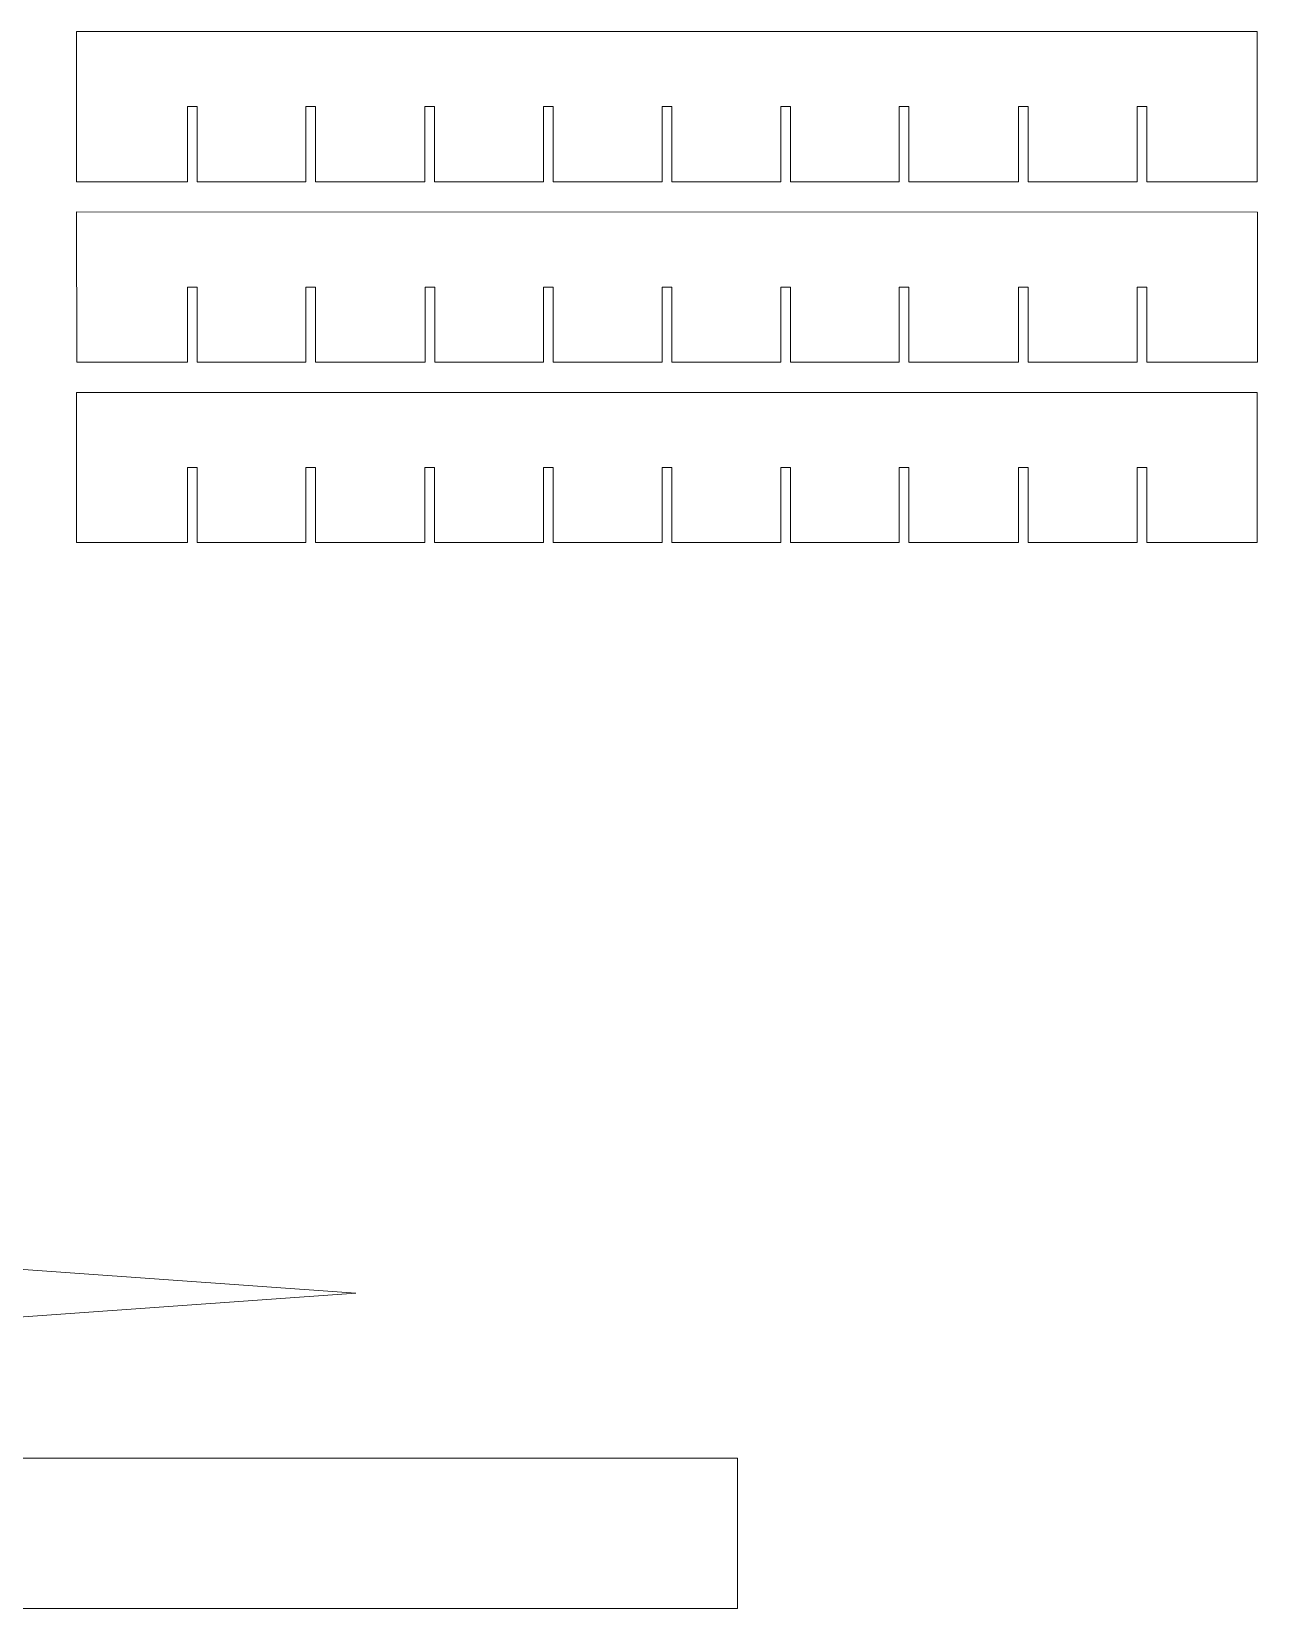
# Model space of a CAD drawing. Header units: millimetres. Extents: x -2444 to 3336, y -980 to 1690.
# Drawn here: x 2909 to 3317, y 505 to 1030 of the extents above; entities that cross this region are included whole.
import ezdxf

# ---------------------------------------------------------------- set-up
doc = ezdxf.new("R2010")
doc.units = ezdxf.units.MM
doc.header["$MEASUREMENT"] = 0
doc.layers.add('Camada 1', color=7, linetype='Continuous')

msp = doc.modelspace()

# ---------------------------------------------------------------- linework, layer by layer
at = {"layer": 'Camada 1', "color": 250, "lineweight": 9}
msp.add_lwpolyline([(2113.4122, 504.8885), (3144.0122, 504.8885), (3144.0122, 554.8885), (2113.4122, 554.8885), (2113.4122, 504.8885)], close=True, dxfattribs=at)
for points in [[(3237.6178, 979.9143), (3237.6178, 979.9143), (3201.0636, 979.9143), (3201.0636, 979.9143), (3201.0636, 979.9143), (3201.0636, 979.9143), (3201.0636, 1004.9264), (3201.0636, 1004.9264), (3201.0636, 1004.9264), (3201.0636, 1004.9264), (3197.8636, 1004.9264), (3197.8636, 1004.9264), (3197.8636, 1004.9264), (3197.8636, 1004.9264), (3197.8636, 979.9143), (3197.8636, 979.9143), (3197.8636, 979.9143), (3197.8636, 979.9143), (3161.6401, 979.9143), (3161.6401, 979.9143), (3161.6401, 979.9143), (3161.6401, 979.9143), (3161.6401, 1004.9264), (3161.6401, 1004.9264), (3161.6401, 1004.9264), (3161.6401, 1004.9264), (3158.4401, 1004.9264), (3158.4401, 1004.9264), (3158.4401, 1004.9264), (3158.4401, 1004.9264), (3158.4401, 979.9143), (3158.4401, 979.9143), (3158.4401, 979.9143), (3158.4401, 979.9143), (3122.1289, 979.9143), (3122.1289, 979.9143), (3122.1289, 979.9143), (3122.1289, 979.9143), (3122.1289, 1004.9264), (3122.1289, 1004.9264), (3122.1289, 1004.9264), (3122.1289, 1004.9264), (3118.9289, 1004.9264), (3118.9289, 1004.9264), (3118.9289, 1004.9264), (3118.9289, 1004.9264), (3118.9289, 979.9143), (3118.9289, 979.9143), (3118.9289, 979.9143), (3118.9289, 979.9143), (3082.5955, 979.9143), (3082.5955, 979.9143), (3082.5955, 979.9143), (3082.5955, 979.9143), (3082.5955, 1004.9264), (3082.5955, 1004.9264), (3082.5955, 1004.9264), (3082.5955, 1004.9264), (3079.3955, 1004.9264), (3079.3955, 1004.9264), (3079.3955, 1004.9264), (3079.3955, 1004.9264), (3079.3955, 979.9142), (3079.3955, 979.9142), (3079.3955, 979.9142), (3079.3955, 979.9142), (3043.1337, 979.9143), (3043.1337, 979.9143), (3043.1337, 979.9143), (3043.1337, 979.9143), (3043.1337, 1004.9264), (3043.1337, 1004.9264), (3043.1337, 1004.9264), (3043.1337, 1004.9264), (3039.9337, 1004.9264), (3039.9337, 1004.9264), (3039.9337, 1004.9264), (3039.9337, 1004.9264), (3039.9337, 979.9142), (3039.9337, 979.9142), (3039.9337, 979.9142), (3039.9337, 979.9142), (3003.4331, 979.9143), (3003.4331, 979.9143), (3003.4331, 979.9143), (3003.4331, 979.9143), (3003.4331, 1004.9264), (3003.4331, 1004.9264), (3003.4331, 1004.9264), (3003.4331, 1004.9264), (3000.2331, 1004.9264), (3000.2331, 1004.9264), (3000.2331, 1004.9264), (3000.2331, 1004.9264), (3000.2331, 979.9143), (3000.2331, 979.9143), (3000.2331, 979.9143), (3000.2331, 979.9143), (2964.0131, 979.9143), (2964.0131, 979.9143), (2964.0131, 979.9143), (2964.0131, 979.9143), (2964.0131, 1004.9264), (2964.0131, 1004.9264), (2964.0131, 1004.9264), (2964.0131, 1004.9264), (2960.8131, 1004.9264), (2960.8131, 1004.9264), (2960.8131, 1004.9264), (2960.8131, 1004.9264), (2960.8131, 979.9143), (2960.8131, 979.9143), (2960.8131, 979.9143), (2960.8131, 979.9143), (2923.8694, 979.9143), (2923.8694, 979.9143), (2923.8694, 979.9143), (2923.8694, 979.9143), (2923.8628, 1029.9378), (2923.8628, 1029.9378), (2923.8628, 1029.9378), (2923.8628, 1029.9378), (3317.172, 1029.9143), (3317.172, 1029.9143), (3317.172, 1029.9143), (3317.172, 1029.9143), (3317.1789, 979.9143), (3317.1789, 979.9143), (3317.1789, 979.9143), (3317.1789, 979.9143), (3280.3296, 979.9143), (3280.3296, 979.9143), (3280.3296, 979.9143), (3280.3296, 979.9143), (3280.3296, 1004.9264), (3280.3296, 1004.9264), (3280.3296, 1004.9264), (3280.3296, 1004.9264), (3277.1296, 1004.9264), (3277.1296, 1004.9264), (3277.1296, 1004.9264), (3277.1296, 1004.9264), (3277.1296, 979.9142), (3277.1296, 979.9142), (3277.1296, 979.9142), (3277.1296, 979.9142), (3240.8178, 979.9143), (3240.8178, 979.9143), (3240.8178, 979.9143), (3240.8178, 979.9143), (3240.8178, 1004.9264), (3240.8178, 1004.9264), (3240.8178, 1004.9264), (3240.8178, 1004.9264), (3237.6178, 1004.9264), (3237.6178, 1004.9264), (3237.6178, 1004.9264), (3237.6178, 1004.9264), (3237.6178, 979.9143), (3237.6178, 979.9143)], [(3237.6707, 919.8403), (3237.6707, 919.8403), (3201.1165, 919.8403), (3201.1165, 919.8403), (3201.1165, 919.8403), (3201.1165, 919.8403), (3201.1165, 944.8524), (3201.1165, 944.8524), (3201.1165, 944.8524), (3201.1165, 944.8524), (3197.9165, 944.8524), (3197.9165, 944.8524), (3197.9165, 944.8524), (3197.9165, 944.8524), (3197.9165, 919.8403), (3197.9165, 919.8403), (3197.9165, 919.8403), (3197.9165, 919.8403), (3161.693, 919.8403), (3161.693, 919.8403), (3161.693, 919.8403), (3161.693, 919.8403), (3161.693, 944.8524), (3161.693, 944.8524), (3161.693, 944.8524), (3161.693, 944.8524), (3158.493, 944.8524), (3158.493, 944.8524), (3158.493, 944.8524), (3158.493, 944.8524), (3158.493, 919.8403), (3158.493, 919.8403), (3158.493, 919.8403), (3158.493, 919.8403), (3122.1818, 919.8403), (3122.1818, 919.8403), (3122.1818, 919.8403), (3122.1818, 919.8403), (3122.1818, 944.8524), (3122.1818, 944.8524), (3122.1818, 944.8524), (3122.1818, 944.8524), (3118.9818, 944.8524), (3118.9818, 944.8524), (3118.9818, 944.8524), (3118.9818, 944.8524), (3118.9818, 919.8403), (3118.9818, 919.8403), (3118.9818, 919.8403), (3118.9818, 919.8403), (3082.6484, 919.8403), (3082.6484, 919.8403), (3082.6484, 919.8403), (3082.6484, 919.8403), (3082.6484, 944.8524), (3082.6484, 944.8524), (3082.6484, 944.8524), (3082.6484, 944.8524), (3079.4484, 944.8524), (3079.4484, 944.8524), (3079.4484, 944.8524), (3079.4484, 944.8524), (3079.4484, 919.8402), (3079.4484, 919.8402), (3079.4484, 919.8402), (3079.4484, 919.8402), (3043.1866, 919.8403), (3043.1866, 919.8403), (3043.1866, 919.8403), (3043.1866, 919.8403), (3043.1866, 944.8524), (3043.1866, 944.8524), (3043.1866, 944.8524), (3043.1866, 944.8524), (3039.9866, 944.8524), (3039.9866, 944.8524), (3039.9866, 944.8524), (3039.9866, 944.8524), (3039.9866, 919.8402), (3039.9866, 919.8402), (3039.9866, 919.8402), (3039.9866, 919.8402), (3003.486, 919.8403), (3003.486, 919.8403), (3003.486, 919.8403), (3003.486, 919.8403), (3003.486, 944.8524), (3003.486, 944.8524), (3003.486, 944.8524), (3003.486, 944.8524), (3000.286, 944.8524), (3000.286, 944.8524), (3000.286, 944.8524), (3000.286, 944.8524), (3000.286, 919.8403), (3000.286, 919.8403), (3000.286, 919.8403), (3000.286, 919.8403), (2964.066, 919.8403), (2964.066, 919.8403), (2964.066, 919.8403), (2964.066, 919.8403), (2964.066, 944.8524), (2964.066, 944.8524), (2964.066, 944.8524), (2964.066, 944.8524), (2960.866, 944.8524), (2960.866, 944.8524), (2960.866, 944.8524), (2960.866, 944.8524), (2960.866, 919.8403), (2960.866, 919.8403), (2960.866, 919.8403), (2960.866, 919.8403), (2923.9223, 919.8403), (2923.9223, 919.8403), (2923.9223, 919.8403), (2923.9223, 919.8403), (2923.9157, 969.8638), (2923.9157, 969.8638), (2923.9157, 969.8638), (2923.9157, 969.8638), (3317.2249, 969.8403), (3317.2249, 969.8403), (3317.2249, 969.8403), (3317.2249, 969.8403), (3317.2318, 919.8403), (3317.2318, 919.8403), (3317.2318, 919.8403), (3317.2318, 919.8403), (3280.3825, 919.8403), (3280.3825, 919.8403), (3280.3825, 919.8403), (3280.3825, 919.8403), (3280.3825, 944.8524), (3280.3825, 944.8524), (3280.3825, 944.8524), (3280.3825, 944.8524), (3277.1825, 944.8524), (3277.1825, 944.8524), (3277.1825, 944.8524), (3277.1825, 944.8524), (3277.1825, 919.8402), (3277.1825, 919.8402), (3277.1825, 919.8402), (3277.1825, 919.8402), (3240.8707, 919.8403), (3240.8707, 919.8403), (3240.8707, 919.8403), (3240.8707, 919.8403), (3240.8707, 944.8524), (3240.8707, 944.8524), (3240.8707, 944.8524), (3240.8707, 944.8524), (3237.6707, 944.8524), (3237.6707, 944.8524), (3237.6707, 944.8524), (3237.6707, 944.8524), (3237.6707, 919.8403), (3237.6707, 919.8403)], [(3237.6178, 859.7537), (3237.6178, 859.7537), (3201.0636, 859.7537), (3201.0636, 859.7537), (3201.0636, 859.7537), (3201.0636, 859.7537), (3201.0636, 884.7658), (3201.0636, 884.7658), (3201.0636, 884.7658), (3201.0636, 884.7658), (3197.8636, 884.7658), (3197.8636, 884.7658), (3197.8636, 884.7658), (3197.8636, 884.7658), (3197.8636, 859.7537), (3197.8636, 859.7537), (3197.8636, 859.7537), (3197.8636, 859.7537), (3161.6401, 859.7537), (3161.6401, 859.7537), (3161.6401, 859.7537), (3161.6401, 859.7537), (3161.6401, 884.7658), (3161.6401, 884.7658), (3161.6401, 884.7658), (3161.6401, 884.7658), (3158.4401, 884.7658), (3158.4401, 884.7658), (3158.4401, 884.7658), (3158.4401, 884.7658), (3158.4401, 859.7537), (3158.4401, 859.7537), (3158.4401, 859.7537), (3158.4401, 859.7537), (3122.1289, 859.7537), (3122.1289, 859.7537), (3122.1289, 859.7537), (3122.1289, 859.7537), (3122.1289, 884.7658), (3122.1289, 884.7658), (3122.1289, 884.7658), (3122.1289, 884.7658), (3118.9289, 884.7658), (3118.9289, 884.7658), (3118.9289, 884.7658), (3118.9289, 884.7658), (3118.9289, 859.7537), (3118.9289, 859.7537), (3118.9289, 859.7537), (3118.9289, 859.7537), (3082.5955, 859.7537), (3082.5955, 859.7537), (3082.5955, 859.7537), (3082.5955, 859.7537), (3082.5955, 884.7658), (3082.5955, 884.7658), (3082.5955, 884.7658), (3082.5955, 884.7658), (3079.3955, 884.7658), (3079.3955, 884.7658), (3079.3955, 884.7658), (3079.3955, 884.7658), (3079.3955, 859.7536), (3079.3955, 859.7536), (3079.3955, 859.7536), (3079.3955, 859.7536), (3043.1337, 859.7537), (3043.1337, 859.7537), (3043.1337, 859.7537), (3043.1337, 859.7537), (3043.1337, 884.7658), (3043.1337, 884.7658), (3043.1337, 884.7658), (3043.1337, 884.7658), (3039.9337, 884.7658), (3039.9337, 884.7658), (3039.9337, 884.7658), (3039.9337, 884.7658), (3039.9337, 859.7536), (3039.9337, 859.7536), (3039.9337, 859.7536), (3039.9337, 859.7536), (3003.4331, 859.7537), (3003.4331, 859.7537), (3003.4331, 859.7537), (3003.4331, 859.7537), (3003.4331, 884.7658), (3003.4331, 884.7658), (3003.4331, 884.7658), (3003.4331, 884.7658), (3000.2331, 884.7658), (3000.2331, 884.7658), (3000.2331, 884.7658), (3000.2331, 884.7658), (3000.2331, 859.7537), (3000.2331, 859.7537), (3000.2331, 859.7537), (3000.2331, 859.7537), (2964.0131, 859.7537), (2964.0131, 859.7537), (2964.0131, 859.7537), (2964.0131, 859.7537), (2964.0131, 884.7658), (2964.0131, 884.7658), (2964.0131, 884.7658), (2964.0131, 884.7658), (2960.8131, 884.7658), (2960.8131, 884.7658), (2960.8131, 884.7658), (2960.8131, 884.7658), (2960.8131, 859.7537), (2960.8131, 859.7537), (2960.8131, 859.7537), (2960.8131, 859.7537), (2923.8694, 859.7537), (2923.8694, 859.7537), (2923.8694, 859.7537), (2923.8694, 859.7537), (2923.8628, 909.7772), (2923.8628, 909.7772), (2923.8628, 909.7772), (2923.8628, 909.7772), (3317.172, 909.7537), (3317.172, 909.7537), (3317.172, 909.7537), (3317.172, 909.7537), (3317.1789, 859.7537), (3317.1789, 859.7537), (3317.1789, 859.7537), (3317.1789, 859.7537), (3280.3296, 859.7537), (3280.3296, 859.7537), (3280.3296, 859.7537), (3280.3296, 859.7537), (3280.3296, 884.7658), (3280.3296, 884.7658), (3280.3296, 884.7658), (3280.3296, 884.7658), (3277.1296, 884.7658), (3277.1296, 884.7658), (3277.1296, 884.7658), (3277.1296, 884.7658), (3277.1296, 859.7536), (3277.1296, 859.7536), (3277.1296, 859.7536), (3277.1296, 859.7536), (3240.8178, 859.7537), (3240.8178, 859.7537), (3240.8178, 859.7537), (3240.8178, 859.7537), (3240.8178, 884.7658), (3240.8178, 884.7658), (3240.8178, 884.7658), (3240.8178, 884.7658), (3237.6178, 884.7658), (3237.6178, 884.7658), (3237.6178, 884.7658), (3237.6178, 884.7658), (3237.6178, 859.7537), (3237.6178, 859.7537)]]:
    msp.add_open_spline(points, degree=3, knots=[0, 0, 0, 0, 0.02439024, 0.02439024, 0.02439024, 0.02439024, 0.04878049, 0.04878049, 0.04878049, 0.04878049, 0.07317073, 0.07317073, 0.07317073, 0.07317073, 0.09756098, 0.09756098, 0.09756098, 0.09756098, 0.12195122, 0.12195122, 0.12195122, 0.12195122, 0.14634146, 0.14634146, 0.14634146, 0.14634146, 0.17073171, 0.17073171, 0.17073171, 0.17073171, 0.19512195, 0.19512195, 0.19512195, 0.19512195, 0.2195122, 0.2195122, 0.2195122, 0.2195122, 0.24390244, 0.24390244, 0.24390244, 0.24390244, 0.26829268, 0.26829268, 0.26829268, 0.26829268, 0.29268293, 0.29268293, 0.29268293, 0.29268293, 0.31707317, 0.31707317, 0.31707317, 0.31707317, 0.34146341, 0.34146341, 0.34146341, 0.34146341, 0.36585366, 0.36585366, 0.36585366, 0.36585366, 0.3902439, 0.3902439, 0.3902439, 0.3902439, 0.41463415, 0.41463415, 0.41463415, 0.41463415, 0.43902439, 0.43902439, 0.43902439, 0.43902439, 0.46341463, 0.46341463, 0.46341463, 0.46341463, 0.48780488, 0.48780488, 0.48780488, 0.48780488, 0.51219512, 0.51219512, 0.51219512, 0.51219512, 0.53658537, 0.53658537, 0.53658537, 0.53658537, 0.56097561, 0.56097561, 0.56097561, 0.56097561, 0.58536585, 0.58536585, 0.58536585, 0.58536585, 0.6097561, 0.6097561, 0.6097561, 0.6097561, 0.63414634, 0.63414634, 0.63414634, 0.63414634, 0.65853659, 0.65853659, 0.65853659, 0.65853659, 0.68292683, 0.68292683, 0.68292683, 0.68292683, 0.70731707, 0.70731707, 0.70731707, 0.70731707, 0.73170732, 0.73170732, 0.73170732, 0.73170732, 0.75609756, 0.75609756, 0.75609756, 0.75609756, 0.7804878, 0.7804878, 0.7804878, 0.7804878, 0.80487805, 0.80487805, 0.80487805, 0.80487805, 0.82926829, 0.82926829, 0.82926829, 0.82926829, 0.85365854, 0.85365854, 0.85365854, 0.85365854, 0.87804878, 0.87804878, 0.87804878, 0.87804878, 0.90243902, 0.90243902, 0.90243902, 0.90243902, 0.92682927, 0.92682927, 0.92682927, 0.92682927, 0.95121951, 0.95121951, 0.95121951, 0.95121951, 1, 1, 1, 1], dxfattribs=at)
at = {"layer": 'Camada 1', "color": 250, "lineweight": 20}
msp.add_open_spline([(2174.4122, 594.8885), (2174.4122, 594.8885), (2595.6622, 594.8885), (2595.6622, 594.8885), (2595.6622, 594.8885), (2595.6622, 594.8885), (2595.6622, 579.8885), (2595.6622, 579.8885), (2595.6622, 579.8885), (2595.6622, 579.8885), (3016.9123, 609.8885), (3016.9123, 609.8885), (3016.9123, 609.8885), (3016.9123, 609.8885), (2595.6622, 639.8885), (2595.6622, 639.8885), (2595.6622, 639.8885), (2595.6622, 639.8885), (2595.6622, 624.8885), (2595.6622, 624.8885), (2595.6622, 624.8885), (2595.6622, 624.8885), (2174.4122, 624.8885), (2174.4122, 624.8885), (2174.4122, 624.8885), (2174.4122, 624.8885), (2174.4122, 594.8885), (2174.4122, 594.8885)], degree=3, knots=[0, 0, 0, 0, 0.125, 0.125, 0.125, 0.125, 0.25, 0.25, 0.25, 0.25, 0.375, 0.375, 0.375, 0.375, 0.5, 0.5, 0.5, 0.5, 0.625, 0.625, 0.625, 0.625, 0.75, 0.75, 0.75, 0.75, 1, 1, 1, 1], dxfattribs=at)

doc.saveas('drawing.dxf')
